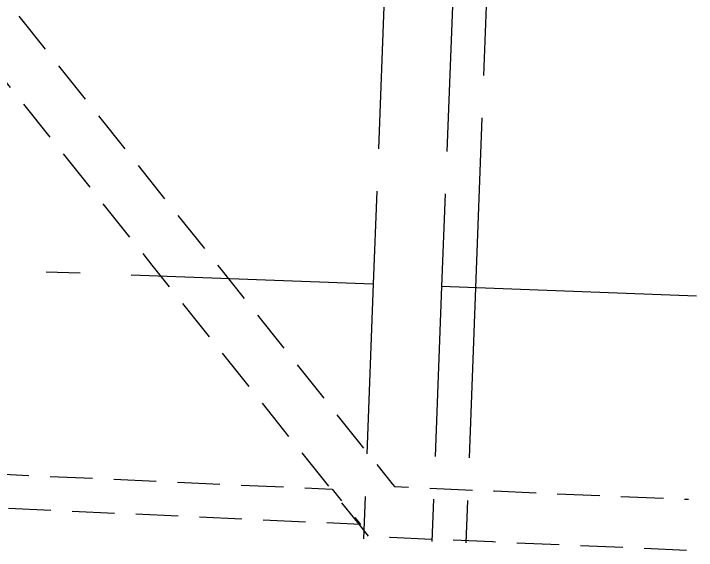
# Model space of a CAD drawing. Extents: x 327443 to 331974, y 6141950 to 6143778.
# Drawn here: x 330589.9 to 330790.7, y 6141966.7 to 6142124.5 of the extents above; entities that cross this region are included whole.
import ezdxf

# ---------------------------------------------------------------- set-up
doc = ezdxf.new("R2010")
doc.units = 0
doc.header["$LTSCALE"] = 5
for name, pattern in [('foc-ACCESSROAD', [3.75, 2.5, -1.25]), ('foc-QUARTERLINE', [33, 25, -3, 2, -3]), ('foc-UNSURVEYED', [12.5, 10, -2.5])]:
    doc.linetypes.add(name, pattern=pattern)
for name, color, linetype in [('F-AR', 190, 'foc-ACCESSROAD'), ('L-QSEC', 8, 'foc-QUARTERLINE'), ('L-USEC', 7, 'foc-UNSURVEYED')]:
    doc.layers.add(name, color=color, linetype=linetype)

msp = doc.modelspace()

# ---------------------------------------------------------------- linework, layer by layer
at = {"layer": 'F-AR', "flags": 128}
for points in [[(330787.869, 6141966.727), (330730.781, 6141969.185), (330700.638, 6141970.48), (330694.451, 6141970.746), (330691.525, 6141974.412), (330683.228, 6141984.805), (330630.683, 6142050.616), (330351.913, 6142399.787), (330361.823, 6142399.404), (330362.266, 6142410.878), (330650.486, 6142049.872), (330701.246, 6141986.295), (330701.92, 6141985.45), (330731.358, 6141984.185), (330788.445, 6141981.727)], [(329634.664, 6142004.9), (329634.705, 6142007.162), (329635.149, 6142032.16), (329899.799, 6142020.185), (330683.629, 6141984.721), (330691.926, 6141974.329), (329899.415, 6142010.249), (329644.971, 6142021.782), (329644.661, 6142004.524)]]:
    msp.add_lwpolyline(points, dxfattribs=at)
at = {"layer": 'L-QSEC', "flags": 128}
for points in [[(330294.724, 6142060.119), (330695.702, 6142045.038)], [(330790.741, 6142041.464), (330715.805, 6142044.282)]]:
    msp.add_lwpolyline(points, dxfattribs=at)
at = {"layer": 'L-USEC', "flags": 128}
for points in [[(330711.148, 6142447.028), (330695.702, 6142045.038)], [(330731.25, 6142446.256), (330715.804, 6142044.265)], [(330725.851, 6142043.904), (330741.296, 6142445.895)], [(330695.702, 6142045.038), (330692.823, 6141970.089)], [(330715.804, 6142044.265), (330712.925, 6141969.332)], [(330725.796, 6142043.882), (330722.917, 6141968.956)]]:
    msp.add_lwpolyline(points, dxfattribs=at)

doc.saveas('drawing.dxf')
